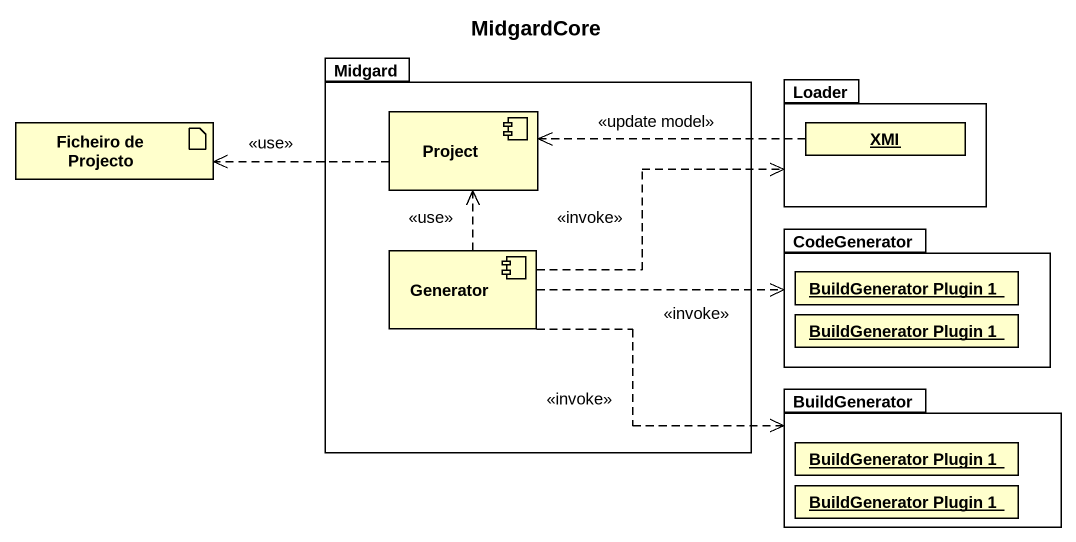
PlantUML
@startuml
title MidgardCore
allowmixing
hide circle
hide empty members
package Midgard {
  component Project
  component Generator
}
artifact "Ficheiro de Projecto" as Ficheiro_de_Projecto
package Loader {
  object XMI
}
package CodeGenerator {
  object "BuildGenerator Plugin 1" as BuildGenerator_Plugin_1
  object "BuildGenerator Plugin 1" as BuildGenerator_Plugin_1_2
}
package BuildGenerator {
  object "BuildGenerator Plugin 1" as BuildGenerator_Plugin_1_3
  object "BuildGenerator Plugin 1" as BuildGenerator_Plugin_1_4
}
Project .left.> Ficheiro_de_Projecto : <<use>>
XMI .left.> Project : <<update model>>
Generator .up.> Project : <<use>>
Generator .right.> Loader : <<invoke>>
Generator .right.> CodeGenerator : <<invoke>>
Generator .right.> BuildGenerator : <<invoke>>
@enduml
